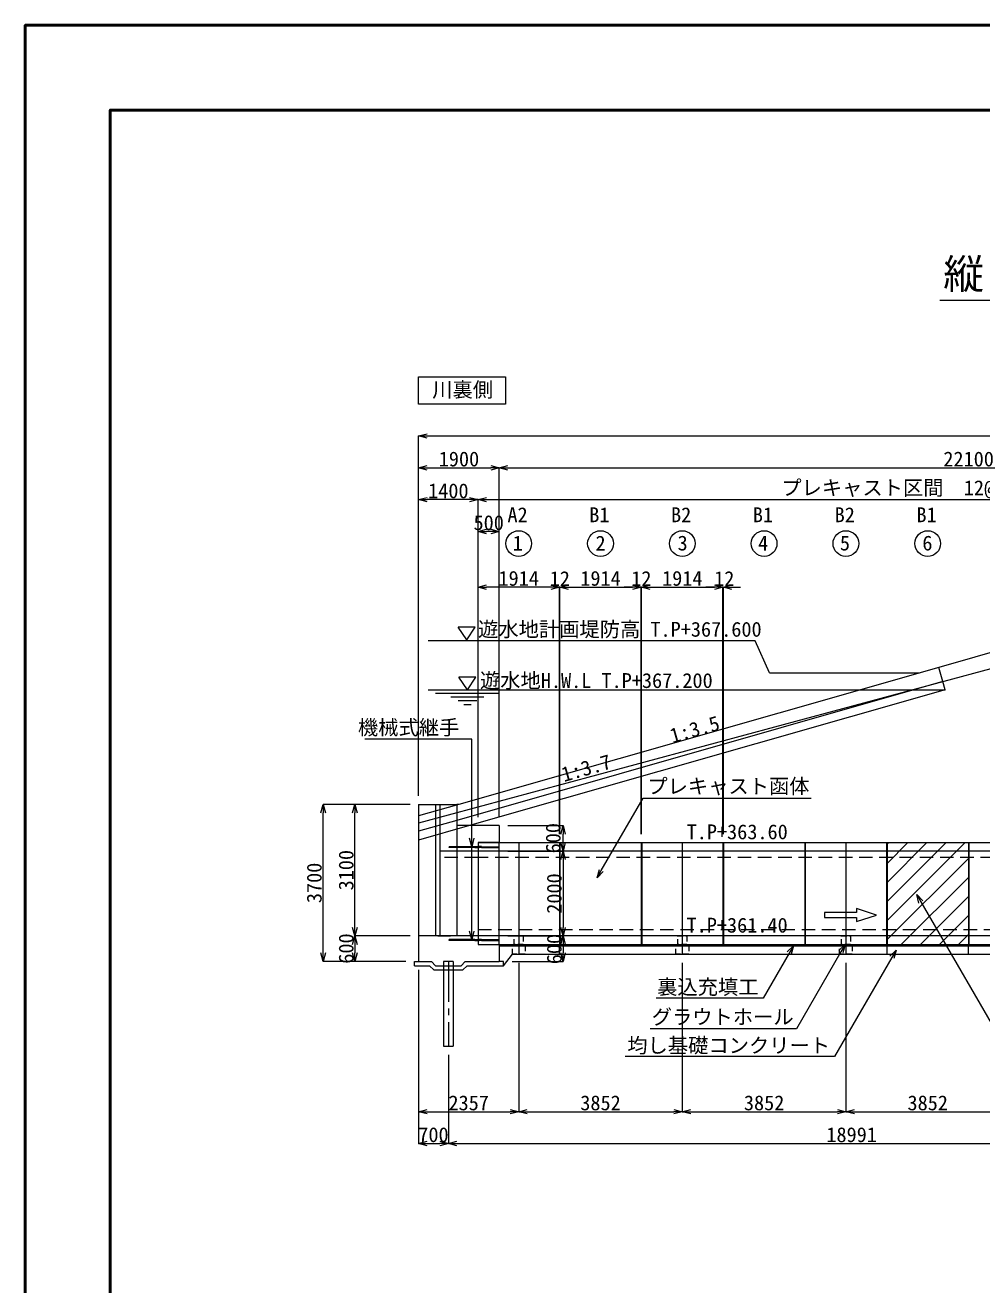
# Model space of a CAD drawing. Extents: x 0 to 319474, y 0 to 59400.
# Drawn here: x 0 to 22545, y 29700 to 59400 of the extents above; entities that cross this region are included whole.
import ezdxf
from ezdxf import colors
from ezdxf.entities.mleader import LeaderData, LeaderLine
from ezdxf.enums import TextEntityAlignment as Align
from ezdxf.math import Vec2, Vec3

# ---------------------------------------------------------------- set-up
doc = ezdxf.new("R2010")
doc.units = 0
doc.header["$LTSCALE"] = 100
doc.linetypes.add('CENTER2', pattern=[14.2875, 9.525, -1.5875, 1.5875, -1.5875])
doc.linetypes.add('HIDDEN2', pattern=[4.7625, 3.175, -1.5875])
for name, color, linetype, lineweight in [('0その他', 7, 'Continuous', 13), ('0中心線', 7, 'CENTER2', 5), ('0寸法', 7, 'Continuous', 5), ('0文字', 41, 'Continuous', 5), ('1Pca-BOX', 3, 'Continuous', 25), ('1Pca-BOX割付', 4, 'Continuous', 13), ('1グラウトホール', 1, 'HIDDEN2', 25), ('2地盤', 6, 'HIDDEN2', 9), ('2均し基礎コンクリート', 140, 'Continuous', 13), ('2現場打ち・増しコン', 1, 'HIDDEN2', 13), ('2遮水・可とう矢板', 43, 'Continuous', 13), ('3機械式継手', 220, 'Continuous', 13), ('D-TTL', 2, 'Continuous', 50)]:
    doc.layers.add(name, color=color, linetype=linetype, lineweight=lineweight)
doc.layers.add('0タイトル', color=7, linetype='Continuous')
doc.layers.add('D-WORK作業ﾚｲﾔ', color=9, linetype='Continuous', lineweight=5, plot=False)
doc.styles.add('寸法文字', font='MS Gothic.ttf')
doc.dimstyles.new('1／100', dxfattribs={"dimscale": 100, "dimtxt": 3.5, "dimasz": 2, "dimexe": 0, "dimexo": 2, "dimgap": 0.3, "dimtad": 1, "dimdec": 0, "dimzin": 1, "dimdsep": 46, "dimtxsty": '寸法文字', "dimblk": 'OPEN30', "dimcen": 2.5, "dimclrd": 256, "dimclre": 256, "dimclrt": 256, "dimadec": 0, "dimazin": 0, "dimtfac": 1, "dimtdec": 0, "dimtmove": 0, "dimatfit": 3, "dimldrblk": 'OPEN30', "dimfxl": 1, "dimlwd": -1, "dimlwe": -1, "dimarcsym": 0})

# ---------------------------------------------------------------- blocks, each defined once
blk = doc.blocks.new('_Open30')
at = {"color": 0, "linetype": 'ByBlock', "lineweight": -2}
for p, q in [((-1, 0.27), (0, 0)), ((0, 0), (-1, -0.27)), ((0, 0), (-1, 0))]:
    blk.add_line(p, q, dxfattribs=at)
blk = doc.blocks.new('*D15')
at = {"layer": '0寸法', "transparency": 16777216}
for p, q in [((10662, 40742), (10662, 48222)), ((10862, 48222), (33562, 48222)), ((33762, 40742), (33762, 48222))]:
    blk.add_line(p, q, dxfattribs=at)
at = {"layer": 'Defpoints', "color": 0, "transparency": 16777216}
for p in [(33762, 48222), (10662, 40542), (33762, 40542)]:
    blk.add_point(p, dxfattribs=at)
at = {"layer": '0寸法', "transparency": 16777216, "xscale": 200, "yscale": 200, "zscale": 200, "rotation": 180}
blk.add_blockref('_Open30', (10662, 48222), dxfattribs=at)
at = {"layer": '0寸法', "transparency": 16777216, "xscale": 200, "yscale": 200, "zscale": 200}
blk.add_blockref('_Open30', (33762, 48222), dxfattribs=at)
at = {"layer": '0寸法', "transparency": 16777216, "insert": (22212, 48464), "char_height": 350, "attachment_point": 5, "style": '寸法文字'}
blk.add_mtext('プレキャスト区間\u300012@1914+11@12=23100', dxfattribs=at)
blk = doc.blocks.new('*D16')
at = {"layer": '0寸法', "transparency": 16777216}
for p, q in [((9262, 41242), (9262, 49722)), ((9462, 49722), (39962, 49722)), ((40162, 40742), (40162, 49722))]:
    blk.add_line(p, q, dxfattribs=at)
at = {"layer": 'Defpoints', "color": 0, "transparency": 16777216}
for p in [(40162, 49722), (9262, 41042), (40162, 40542)]:
    blk.add_point(p, dxfattribs=at)
at = {"layer": '0寸法', "transparency": 16777216, "xscale": 200, "yscale": 200, "zscale": 200, "rotation": 180}
blk.add_blockref('_Open30', (9262, 49722), dxfattribs=at)
at = {"layer": '0寸法', "transparency": 16777216, "xscale": 200, "yscale": 200, "zscale": 200}
blk.add_blockref('_Open30', (40162, 49722), dxfattribs=at)
at = {"layer": '0寸法', "transparency": 16777216, "insert": (24712, 49927), "char_height": 350, "attachment_point": 5, "style": '寸法文字'}
blk.add_mtext('30900', dxfattribs=at)
blk = doc.blocks.new('*D17')
at = {"layer": '0寸法', "transparency": 16777216}
for p, q in [((9262, 41242), (9262, 48222)), ((10462, 48222), (9462, 48222)), ((10662, 40742), (10662, 48222))]:
    blk.add_line(p, q, dxfattribs=at)
at = {"layer": 'Defpoints', "color": 0, "linetype": 'ByBlock', "transparency": 16777216}
for p in [(9262, 48222), (9262, 41042), (10662, 40542)]:
    blk.add_point(p, dxfattribs=at)
at = {"layer": '0寸法', "linetype": 'ByBlock', "transparency": 16777216, "xscale": 200, "yscale": 200, "zscale": 200, "rotation": 180}
blk.add_blockref('_Open30', (9262, 48222), dxfattribs=at)
at = {"layer": '0寸法', "linetype": 'ByBlock', "transparency": 16777216, "xscale": 200, "yscale": 200, "zscale": 200}
blk.add_blockref('_Open30', (10662, 48222), dxfattribs=at)
at = {"layer": '0寸法', "linetype": 'ByBlock', "transparency": 16777216, "insert": (9962, 48427), "char_height": 350, "attachment_point": 5, "style": '寸法文字'}
blk.add_mtext('1400', dxfattribs=at)
blk = doc.blocks.new('*D18')
at = {"layer": '0寸法', "transparency": 16777216}
for p, q in [((9262, 41242), (9262, 48972)), ((9462, 48972), (10962, 48972)), ((11162, 40742), (11162, 48972))]:
    blk.add_line(p, q, dxfattribs=at)
at = {"layer": 'Defpoints', "color": 0, "transparency": 16777216}
for p in [(11162, 48972), (9262, 41042), (11162, 40542)]:
    blk.add_point(p, dxfattribs=at)
at = {"layer": '0寸法', "transparency": 16777216, "xscale": 200, "yscale": 200, "zscale": 200, "rotation": 180}
blk.add_blockref('_Open30', (9262, 48972), dxfattribs=at)
at = {"layer": '0寸法', "transparency": 16777216, "xscale": 200, "yscale": 200, "zscale": 200}
blk.add_blockref('_Open30', (11162, 48972), dxfattribs=at)
at = {"layer": '0寸法', "transparency": 16777216, "insert": (10212, 49177), "char_height": 350, "attachment_point": 5, "style": '寸法文字'}
blk.add_mtext('1900', dxfattribs=at)
blk = doc.blocks.new('*D19')
at = {"layer": '0寸法', "transparency": 16777216}
for p, q in [((11162, 40742), (11162, 48972)), ((11362, 48972), (33062, 48972)), ((33262, 40742), (33262, 48972))]:
    blk.add_line(p, q, dxfattribs=at)
at = {"layer": 'Defpoints', "color": 0, "transparency": 16777216}
for p in [(33262, 48972), (11162, 40542), (33262, 40542)]:
    blk.add_point(p, dxfattribs=at)
at = {"layer": '0寸法', "transparency": 16777216, "xscale": 200, "yscale": 200, "zscale": 200, "rotation": 180}
blk.add_blockref('_Open30', (11162, 48972), dxfattribs=at)
at = {"layer": '0寸法', "transparency": 16777216, "xscale": 200, "yscale": 200, "zscale": 200}
blk.add_blockref('_Open30', (33262, 48972), dxfattribs=at)
at = {"layer": '0寸法', "transparency": 16777216, "insert": (22212, 49177), "char_height": 350, "attachment_point": 5, "style": '寸法文字'}
blk.add_mtext('22100', dxfattribs=at)
blk = doc.blocks.new('*D20')
at = {"layer": '0寸法', "transparency": 16777216}
for p, q in [((10662, 40742), (10662, 47472)), ((10962, 47472), (10862, 47472)), ((11162, 40742), (11162, 47472))]:
    blk.add_line(p, q, dxfattribs=at)
at = {"layer": 'Defpoints', "color": 0, "transparency": 16777216}
for p in [(10662, 47472), (10662, 40542), (11162, 40542)]:
    blk.add_point(p, dxfattribs=at)
at = {"layer": '0寸法', "transparency": 16777216, "xscale": 200, "yscale": 200, "zscale": 200, "rotation": 180}
blk.add_blockref('_Open30', (10662, 47472), dxfattribs=at)
at = {"layer": '0寸法', "transparency": 16777216, "xscale": 200, "yscale": 200, "zscale": 200}
blk.add_blockref('_Open30', (11162, 47472), dxfattribs=at)
at = {"layer": '0寸法', "transparency": 16777216, "insert": (10912, 47677), "char_height": 350, "attachment_point": 5, "style": '寸法文字'}
blk.add_mtext('500', dxfattribs=at)
blk = doc.blocks.new('*U5')
at = {"layer": '0中心線', "ltscale": 0.1}
blk.add_line((682, 0), (-482, 0), dxfattribs=at)
at = {"layer": '3機械式継手'}
for p, q in [((-77, 8), (-482, 8)), ((-482, -8), (-482, 8)), ((-77, -13), (-77, 13)), ((-77, 13), (-22, 13)), ((-18, 13), (-22, 13)), ((-18, 13), (0, 13)), ((0, 13), (0, -13)), ((18, 13), (0, 13)), ((0, 13), (0, -13)), ((18, 13), (22, 13)), ((77, 13), (22, 13)), ((77, -13), (77, 13)), ((77, 8), (682, 8)), ((682, -8), (682, 8)), ((-77, -8), (-482, -8)), ((-77, -13), (-22, -13)), ((-18, -13), (-22, -13)), ((-18, -13), (0, -13)), ((18, -13), (0, -13)), ((18, -13), (22, -13)), ((77, -13), (22, -13)), ((77, -8), (682, -8))]:
    blk.add_line(p, q, dxfattribs=at)
at = {"layer": '3機械式継手', "linetype": 'HIDDEN2', "ltscale": 0.6}
for p, q in [((-77, 8), (0, 8)), ((-32, -8), (-32, 8)), ((-21, -8), (-21, 8)), ((77, 8), (0, 8)), ((21, -8), (21, 8)), ((32, -8), (32, 8)), ((-77, -8), (0, -8)), ((77, -8), (0, -8))]:
    blk.add_line(p, q, dxfattribs=at)
blk = doc.blocks.new('*D33')
at = {"layer": '0寸法', "transparency": 16777216}
for p, q in [((11362, 39942), (12662, 39942)), ((12662, 39742), (12662, 38142)), ((11362, 37942), (12662, 37942))]:
    blk.add_line(p, q, dxfattribs=at)
at = {"layer": 'Defpoints', "color": 0, "transparency": 16777216}
for p in [(11162, 39942), (11162, 37942), (12662, 37942)]:
    blk.add_point(p, dxfattribs=at)
at = {"layer": '0寸法', "transparency": 16777216, "xscale": 200, "yscale": 200, "zscale": 200}
for p, rotation in [((12662, 39942), 90), ((12662, 37942), 270)]:
    blk.add_blockref('_Open30', p, dxfattribs=dict(at, rotation=rotation))
at = {"layer": '0寸法', "transparency": 16777216, "insert": (12457, 38942), "char_height": 350, "attachment_point": 5, "rotation": 90, "style": '寸法文字'}
blk.add_mtext('2000', dxfattribs=at)
blk = doc.blocks.new('*D34')
at = {"layer": '0寸法', "transparency": 16777216}
for p, q in [((11362, 40542), (12662, 40542)), ((12662, 40142), (12662, 40342)), ((11362, 39942), (12662, 39942))]:
    blk.add_line(p, q, dxfattribs=at)
at = {"layer": 'Defpoints', "color": 0, "transparency": 16777216}
for p in [(11162, 40542), (12662, 40542), (11162, 39942)]:
    blk.add_point(p, dxfattribs=at)
at = {"layer": '0寸法', "transparency": 16777216, "xscale": 200, "yscale": 200, "zscale": 200}
for p, rotation in [((12662, 40542), 90), ((12662, 39942), 270)]:
    blk.add_blockref('_Open30', p, dxfattribs=dict(at, rotation=rotation))
at = {"layer": '0寸法', "transparency": 16777216, "insert": (12432, 40246), "char_height": 350, "attachment_point": 5, "rotation": 90, "style": '寸法文字'}
blk.add_mtext('600', dxfattribs=at)
blk = doc.blocks.new('*D35')
at = {"layer": '0寸法', "transparency": 16777216}
for p, q in [((11362, 37942), (12662, 37942)), ((12662, 37742), (12662, 37542)), ((11462, 37342), (12662, 37342))]:
    blk.add_line(p, q, dxfattribs=at)
at = {"layer": 'Defpoints', "color": 0, "transparency": 16777216}
for p in [(11162, 37942), (11262, 37342), (12662, 37342)]:
    blk.add_point(p, dxfattribs=at)
at = {"layer": '0寸法', "transparency": 16777216, "xscale": 200, "yscale": 200, "zscale": 200}
for p, rotation in [((12662, 37942), 90), ((12662, 37342), 270)]:
    blk.add_blockref('_Open30', p, dxfattribs=dict(at, rotation=rotation))
at = {"layer": '0寸法', "transparency": 16777216, "insert": (12457, 37634), "char_height": 350, "attachment_point": 5, "rotation": 90, "style": '寸法文字'}
blk.add_mtext('600', dxfattribs=at)
blk = doc.blocks.new('*D39')
at = {"layer": '0寸法', "transparency": 16777216}
for p, q in [((12376, 46160), (12176, 46160)), ((12576, 40342), (12576, 46160)), ((12576, 46160), (12588, 46160)), ((12588, 40342), (12588, 46160)), ((12788, 46160), (12988, 46160))]:
    blk.add_line(p, q, dxfattribs=at)
at = {"layer": 'Defpoints', "color": 0, "transparency": 16777216}
for p in [(12588, 46160), (12576, 40142), (12588, 40142)]:
    blk.add_point(p, dxfattribs=at)
at = {"layer": '0寸法', "transparency": 16777216, "xscale": 200, "yscale": 200, "zscale": 200}
blk.add_blockref('_Open30', (12576, 46160), dxfattribs=at)
at = {"layer": '0寸法', "transparency": 16777216, "xscale": 200, "yscale": 200, "zscale": 200, "rotation": 180}
blk.add_blockref('_Open30', (12588, 46160), dxfattribs=at)
at = {"layer": '0寸法', "transparency": 16777216, "insert": (12587, 46362), "char_height": 350, "attachment_point": 5, "style": '寸法文字'}
blk.add_mtext('12', dxfattribs=at)
blk = doc.blocks.new('*D40')
at = {"layer": '0寸法', "transparency": 16777216}
for p, q in [((12588, 40342), (12588, 46160)), ((12788, 46160), (14302, 46160)), ((14502, 40342), (14502, 46160))]:
    blk.add_line(p, q, dxfattribs=at)
at = {"layer": 'Defpoints', "color": 0, "transparency": 16777216}
for p in [(14502, 46160), (12588, 40142), (14502, 40142)]:
    blk.add_point(p, dxfattribs=at)
at = {"layer": '0寸法', "transparency": 16777216, "xscale": 200, "yscale": 200, "zscale": 200, "rotation": 180}
blk.add_blockref('_Open30', (12588, 46160), dxfattribs=at)
at = {"layer": '0寸法', "transparency": 16777216, "xscale": 200, "yscale": 200, "zscale": 200}
blk.add_blockref('_Open30', (14502, 46160), dxfattribs=at)
at = {"layer": '0寸法', "transparency": 16777216, "insert": (13545, 46365), "char_height": 350, "attachment_point": 5, "style": '寸法文字'}
blk.add_mtext('1914', dxfattribs=at)
blk = doc.blocks.new('*D41')
at = {"layer": '0寸法', "transparency": 16777216}
for p, q in [((14514, 40342), (14514, 46160)), ((14714, 46160), (16228, 46160)), ((16428, 40342), (16428, 46160))]:
    blk.add_line(p, q, dxfattribs=at)
at = {"layer": 'Defpoints', "color": 0, "transparency": 16777216}
for p in [(16428, 46160), (14514, 40142), (16428, 40142)]:
    blk.add_point(p, dxfattribs=at)
at = {"layer": '0寸法', "transparency": 16777216, "xscale": 200, "yscale": 200, "zscale": 200, "rotation": 180}
blk.add_blockref('_Open30', (14514, 46160), dxfattribs=at)
at = {"layer": '0寸法', "transparency": 16777216, "xscale": 200, "yscale": 200, "zscale": 200}
blk.add_blockref('_Open30', (16428, 46160), dxfattribs=at)
at = {"layer": '0寸法', "transparency": 16777216, "insert": (15471, 46365), "char_height": 350, "attachment_point": 5, "style": '寸法文字'}
blk.add_mtext('1914', dxfattribs=at)
blk = doc.blocks.new('*D42')
at = {"layer": '0寸法', "transparency": 16777216}
for p, q in [((14302, 46160), (14102, 46160)), ((14502, 40342), (14502, 46160)), ((14502, 46160), (14514, 46160)), ((14514, 40342), (14514, 46160)), ((14714, 46160), (14914, 46160))]:
    blk.add_line(p, q, dxfattribs=at)
at = {"layer": 'Defpoints', "color": 0, "transparency": 16777216}
for p in [(14514, 46160), (14502, 40142), (14514, 40142)]:
    blk.add_point(p, dxfattribs=at)
at = {"layer": '0寸法', "transparency": 16777216, "xscale": 200, "yscale": 200, "zscale": 200}
blk.add_blockref('_Open30', (14502, 46160), dxfattribs=at)
at = {"layer": '0寸法', "transparency": 16777216, "xscale": 200, "yscale": 200, "zscale": 200, "rotation": 180}
blk.add_blockref('_Open30', (14514, 46160), dxfattribs=at)
at = {"layer": '0寸法', "transparency": 16777216, "insert": (14506, 46363), "char_height": 350, "attachment_point": 5, "style": '寸法文字'}
blk.add_mtext('12', dxfattribs=at)
blk = doc.blocks.new('*D43')
at = {"layer": '0寸法', "transparency": 16777216}
for p, q in [((16228, 46160), (16028, 46160)), ((16428, 40342), (16428, 46160)), ((16428, 46160), (16440, 46160)), ((16440, 40342), (16440, 46160)), ((16640, 46160), (16840, 46160))]:
    blk.add_line(p, q, dxfattribs=at)
at = {"layer": 'Defpoints', "color": 0, "transparency": 16777216}
for p in [(16440, 46160), (16428, 40142), (16440, 40142)]:
    blk.add_point(p, dxfattribs=at)
at = {"layer": '0寸法', "transparency": 16777216, "xscale": 200, "yscale": 200, "zscale": 200}
blk.add_blockref('_Open30', (16428, 46160), dxfattribs=at)
at = {"layer": '0寸法', "transparency": 16777216, "xscale": 200, "yscale": 200, "zscale": 200, "rotation": 180}
blk.add_blockref('_Open30', (16440, 46160), dxfattribs=at)
at = {"layer": '0寸法', "transparency": 16777216, "insert": (16458, 46362), "char_height": 350, "attachment_point": 5, "style": '寸法文字'}
blk.add_mtext('12', dxfattribs=at)
blk = doc.blocks.new('*D44')
at = {"layer": '0寸法', "transparency": 16777216}
for p, q in [((10662, 40742), (10662, 46160)), ((12376, 46160), (10862, 46160)), ((12576, 40342), (12576, 46160))]:
    blk.add_line(p, q, dxfattribs=at)
at = {"layer": 'Defpoints', "color": 0, "transparency": 16777216}
for p in [(10662, 46160), (10662, 40542), (12576, 40142)]:
    blk.add_point(p, dxfattribs=at)
at = {"layer": '0寸法', "transparency": 16777216, "xscale": 200, "yscale": 200, "zscale": 200, "rotation": 180}
blk.add_blockref('_Open30', (10662, 46160), dxfattribs=at)
at = {"layer": '0寸法', "transparency": 16777216, "xscale": 200, "yscale": 200, "zscale": 200}
blk.add_blockref('_Open30', (12576, 46160), dxfattribs=at)
at = {"layer": '0寸法', "transparency": 16777216, "insert": (11619, 46365), "char_height": 350, "attachment_point": 5, "style": '寸法文字'}
blk.add_mtext('1914', dxfattribs=at)
blk = doc.blocks.new('*D48')
at = {"layer": '0寸法', "transparency": 16777216}
for p, q in [((9262, 37142), (9262, 33802)), ((11619, 37312), (11619, 33802)), ((9462, 33802), (11419, 33802))]:
    blk.add_line(p, q, dxfattribs=at)
at = {"layer": 'Defpoints', "color": 0, "transparency": 16777216}
for p in [(11619, 37512), (9262, 37342), (11619, 33802)]:
    blk.add_point(p, dxfattribs=at)
at = {"layer": '0寸法', "transparency": 16777216, "xscale": 200, "yscale": 200, "zscale": 200, "rotation": 180}
blk.add_blockref('_Open30', (9262, 33802), dxfattribs=at)
at = {"layer": '0寸法', "transparency": 16777216, "xscale": 200, "yscale": 200, "zscale": 200}
blk.add_blockref('_Open30', (11619, 33802), dxfattribs=at)
at = {"layer": '0寸法', "transparency": 16777216, "insert": (10441, 34007), "char_height": 350, "attachment_point": 5, "style": '寸法文字'}
blk.add_mtext('2357', dxfattribs=at)
blk = doc.blocks.new('*D49')
at = {"layer": '0寸法', "transparency": 16777216}
for p, q in [((15471, 37312), (15471, 33802)), ((19323, 37312), (19323, 33802)), ((15671, 33802), (19123, 33802))]:
    blk.add_line(p, q, dxfattribs=at)
at = {"layer": 'Defpoints', "color": 0, "transparency": 16777216}
for p in [(15471, 37512), (19323, 37512), (19323, 33802)]:
    blk.add_point(p, dxfattribs=at)
at = {"layer": '0寸法', "transparency": 16777216, "xscale": 200, "yscale": 200, "zscale": 200, "rotation": 180}
blk.add_blockref('_Open30', (15471, 33802), dxfattribs=at)
at = {"layer": '0寸法', "transparency": 16777216, "xscale": 200, "yscale": 200, "zscale": 200}
blk.add_blockref('_Open30', (19323, 33802), dxfattribs=at)
at = {"layer": '0寸法', "transparency": 16777216, "insert": (17397, 34007), "char_height": 350, "attachment_point": 5, "style": '寸法文字'}
blk.add_mtext('3852', dxfattribs=at)
blk = doc.blocks.new('*D50')
at = {"layer": '0寸法', "transparency": 16777216}
for p, q in [((19323, 37312), (19323, 33802)), ((23175, 37312), (23175, 33802)), ((19523, 33802), (22975, 33802))]:
    blk.add_line(p, q, dxfattribs=at)
at = {"layer": 'Defpoints', "color": 0, "transparency": 16777216}
for p in [(19323, 37512), (23175, 37512), (23175, 33802)]:
    blk.add_point(p, dxfattribs=at)
at = {"layer": '0寸法', "transparency": 16777216, "xscale": 200, "yscale": 200, "zscale": 200, "rotation": 180}
blk.add_blockref('_Open30', (19323, 33802), dxfattribs=at)
at = {"layer": '0寸法', "transparency": 16777216, "xscale": 200, "yscale": 200, "zscale": 200}
blk.add_blockref('_Open30', (23175, 33802), dxfattribs=at)
at = {"layer": '0寸法', "transparency": 16777216, "insert": (21249, 34007), "char_height": 350, "attachment_point": 5, "style": '寸法文字'}
blk.add_mtext('3852', dxfattribs=at)
blk = doc.blocks.new('*D51')
at = {"layer": '0寸法', "transparency": 16777216}
for p, q in [((9962, 35142), (9962, 33052)), ((28953, 35112), (28953, 33052)), ((10162, 33052), (28753, 33052))]:
    blk.add_line(p, q, dxfattribs=at)
at = {"layer": 'Defpoints', "color": 0, "transparency": 16777216}
for p in [(9962, 35342), (28953, 35312), (28953, 33052)]:
    blk.add_point(p, dxfattribs=at)
at = {"layer": '0寸法', "transparency": 16777216, "xscale": 200, "yscale": 200, "zscale": 200, "rotation": 180}
blk.add_blockref('_Open30', (9962, 33052), dxfattribs=at)
at = {"layer": '0寸法', "transparency": 16777216, "xscale": 200, "yscale": 200, "zscale": 200}
blk.add_blockref('_Open30', (28953, 33052), dxfattribs=at)
at = {"layer": '0寸法', "transparency": 16777216, "insert": (19458, 33257), "char_height": 350, "attachment_point": 5, "style": '寸法文字'}
blk.add_mtext('18991', dxfattribs=at)
blk = doc.blocks.new('*D52')
at = {"layer": '0寸法', "transparency": 16777216}
for p, q in [((9262, 37142), (9262, 33052)), ((9962, 35142), (9962, 33052)), ((9462, 33052), (9762, 33052))]:
    blk.add_line(p, q, dxfattribs=at)
at = {"layer": 'Defpoints', "color": 0, "transparency": 16777216}
for p in [(9262, 37342), (9962, 35342), (9962, 33052)]:
    blk.add_point(p, dxfattribs=at)
at = {"layer": '0寸法', "transparency": 16777216, "xscale": 200, "yscale": 200, "zscale": 200, "rotation": 180}
blk.add_blockref('_Open30', (9262, 33052), dxfattribs=at)
at = {"layer": '0寸法', "transparency": 16777216, "xscale": 200, "yscale": 200, "zscale": 200}
blk.add_blockref('_Open30', (9962, 33052), dxfattribs=at)
at = {"layer": '0寸法', "transparency": 16777216, "insert": (9612, 33257), "char_height": 350, "attachment_point": 5, "style": '寸法文字'}
blk.add_mtext('700', dxfattribs=at)
blk = doc.blocks.new('*D53')
at = {"layer": '0寸法', "transparency": 16777216}
for p, q in [((11619, 37312), (11619, 33802)), ((15471, 37312), (15471, 33802)), ((11819, 33802), (15271, 33802))]:
    blk.add_line(p, q, dxfattribs=at)
at = {"layer": 'Defpoints', "color": 0, "transparency": 16777216}
for p in [(11619, 37512), (15471, 37512), (15471, 33802)]:
    blk.add_point(p, dxfattribs=at)
at = {"layer": '0寸法', "transparency": 16777216, "xscale": 200, "yscale": 200, "zscale": 200, "rotation": 180}
blk.add_blockref('_Open30', (11619, 33802), dxfattribs=at)
at = {"layer": '0寸法', "transparency": 16777216, "xscale": 200, "yscale": 200, "zscale": 200}
blk.add_blockref('_Open30', (15471, 33802), dxfattribs=at)
at = {"layer": '0寸法', "transparency": 16777216, "insert": (13545, 34007), "char_height": 350, "attachment_point": 5, "style": '寸法文字'}
blk.add_mtext('3852', dxfattribs=at)
blk = doc.blocks.new('*D59')
at = {"layer": '0寸法', "transparency": 16777216}
for p, q in [((9062, 41042), (7012, 41042)), ((7012, 37542), (7012, 40842)), ((8962, 37342), (7012, 37342))]:
    blk.add_line(p, q, dxfattribs=at)
at = {"layer": 'Defpoints', "color": 0, "transparency": 16777216}
for p in [(7012, 41042), (9262, 41042), (9162, 37342)]:
    blk.add_point(p, dxfattribs=at)
at = {"layer": '0寸法', "transparency": 16777216, "xscale": 200, "yscale": 200, "zscale": 200}
for p, rotation in [((7012, 41042), 90), ((7012, 37342), 270)]:
    blk.add_blockref('_Open30', p, dxfattribs=dict(at, rotation=rotation))
at = {"layer": '0寸法', "transparency": 16777216, "insert": (6807, 39192), "char_height": 350, "attachment_point": 5, "rotation": 90, "style": '寸法文字'}
blk.add_mtext('3700', dxfattribs=at)
blk = doc.blocks.new('*D60')
at = {"layer": '0寸法', "transparency": 16777216}
for p, q in [((9062, 37942), (7762, 37942)), ((7762, 37742), (7762, 37542)), ((8962, 37342), (7762, 37342))]:
    blk.add_line(p, q, dxfattribs=at)
at = {"layer": 'Defpoints', "color": 0, "transparency": 16777216}
for p in [(9262, 37942), (7762, 37342), (9162, 37342)]:
    blk.add_point(p, dxfattribs=at)
at = {"layer": '0寸法', "transparency": 16777216, "xscale": 200, "yscale": 200, "zscale": 200}
for p, rotation in [((7762, 37942), 90), ((7762, 37342), 270)]:
    blk.add_blockref('_Open30', p, dxfattribs=dict(at, rotation=rotation))
at = {"layer": '0寸法', "transparency": 16777216, "insert": (7557, 37646), "char_height": 350, "attachment_point": 5, "rotation": 90, "style": '寸法文字'}
blk.add_mtext('600', dxfattribs=at)
blk = doc.blocks.new('*D61')
at = {"layer": '0寸法', "transparency": 16777216}
for p, q in [((9062, 41042), (7762, 41042)), ((7762, 38142), (7762, 40842)), ((9062, 37942), (7762, 37942))]:
    blk.add_line(p, q, dxfattribs=at)
at = {"layer": 'Defpoints', "color": 0, "transparency": 16777216}
for p in [(7762, 41042), (9262, 41042), (9262, 37942)]:
    blk.add_point(p, dxfattribs=at)
at = {"layer": '0寸法', "transparency": 16777216, "xscale": 200, "yscale": 200, "zscale": 200}
for p, rotation in [((7762, 41042), 90), ((7762, 37942), 270)]:
    blk.add_blockref('_Open30', p, dxfattribs=dict(at, rotation=rotation))
at = {"layer": '0寸法', "transparency": 16777216, "insert": (7557, 39492), "char_height": 350, "attachment_point": 5, "rotation": 90, "style": '寸法文字'}
blk.add_mtext('3100', dxfattribs=at)

msp = doc.modelspace()

# ---------------------------------------------------------------- hatches: boundary and pattern name
at = {"layer": '0その他'}
h = msp.add_hatch(dxfattribs=at)
h.set_pattern_fill('ANSI31', color=256, scale=100)
h.set_pattern_definition([(45, (-4316.7, -125946.66), (-224.5064, 224.5064), [])])
h.paths.add_polyline_path([(22206.2, 40142.1), (20292.2, 40142.1), (20292.2, 39942.1), (22206.2, 39942.1)])
h.paths.add_polyline_path([(22206.2, 39942.1), (20292.2, 39942.1), (20292.2, 37942.1), (22206.2, 37942.1)])
h.paths.add_polyline_path([(22206.2, 37942.1), (20292.2, 37942.1), (20292.2, 37742.1), (22206.2, 37742.1)])

# ---------------------------------------------------------------- linework, layer by layer
at = {"layer": '0タイトル'}
msp.add_line((21532.7, 52918.8), (28162, 52918.8), dxfattribs=at)
at = {"layer": '0中心線'}
msp.add_line((9962.2, 37342.1), (9962.2, 35342.1), dxfattribs=at)
at = {"layer": '0寸法', "linetype": 'Continuous'}
for p, q in [((10593.7, 45217.8), (10193.7, 45217.8)), ((10393.7, 44917.8), (10193.7, 45217.8)), ((10393.7, 44917.8), (10593.7, 45217.8)), ((17182.6, 44896), (9490.8, 44896)), ((17522.2, 44142.1), (17182.6, 44896)), ((17522.2, 44142.1), (21057.9, 44142.1))]:
    msp.add_line(p, q, dxfattribs=at)
at = {"layer": '0寸法'}
for p, q in [((10611.5, 44042.1), (10211.5, 44042.1)), ((10411.5, 43742.1), (10211.5, 44042.1)), ((10411.5, 43742.1), (10611.5, 44042.1)), ((9490.8, 43742.1), (21660, 43742.1)), ((11161.5, 43654.1), (9661.5, 43654.1)), ((10801.5, 43566.1), (10021.5, 43566.1)), ((10631.5, 43478.1), (10191.5, 43478.1)), ((10499.5, 43390.1), (10323.5, 43390.1)), ((19573.3, 38491.9), (18817, 38491.9)), ((18817, 38491.9), (18817, 38375.2)), ((18817, 38375.2), (19573.3, 38375.2)), ((20040, 38433.6), (19573.3, 38587.1)), ((19573.3, 38587.1), (19573.3, 38491.9)), ((19573.3, 38280), (20040, 38433.6)), ((19573.3, 38375.2), (19573.3, 38280))]:
    msp.add_line(p, q, dxfattribs=at)
at = {"layer": '0文字', "lineweight": 20}
msp.add_lwpolyline([(9262.2, 51118.6), (11311.3, 51118.6), (11311.3, 50472.1), (9262.2, 50472.1)], close=True, dxfattribs=at)
at = {"layer": '0文字'}
msp.add_lwpolyline([(10511.9, 42576), (7992.2, 42576)], dxfattribs=at)
for centre in [(11619.5, 47188.1), (13545.2, 47187.6), (15471.2, 47187.6), (17397.2, 47187.6), (19323.2, 47187.6), (21249.2, 47187.6)]:
    msp.add_circle(centre, 302.7, dxfattribs=at)
at = {"layer": '1Pca-BOX'}
for p, q in [((10662.2, 40142.1), (33762.2, 40142.1)), ((10662.2, 40142.1), (10662.2, 37742.1)), ((33762.2, 39942.1), (10662.2, 39942.1)), ((33762.2, 37942.1), (10662.2, 37942.1)), ((10662.2, 37742.1), (33762.2, 37742.1))]:
    msp.add_line(p, q, dxfattribs=at)
at = {"layer": '1Pca-BOX', "linetype": 'HIDDEN2', "lineweight": 9}
for p, q in [((33762.2, 39792.1), (10662.2, 39792.1)), ((10662.2, 38092.1), (33762.2, 38092.1))]:
    msp.add_line(p, q, dxfattribs=at)
at = {"layer": '1Pca-BOX割付'}
for p, q in [((12576.2, 40142.1), (12576.2, 37742.1)), ((12588.2, 40142.1), (12588.2, 37742.1)), ((14502.2, 40142.1), (14502.2, 37742.1)), ((14514.2, 40142.1), (14514.2, 37742.1)), ((16428.2, 40142.1), (16428.2, 37742.1)), ((16440.2, 40142.1), (16440.2, 37742.1)), ((18354.2, 40142.1), (18354.2, 37742.1)), ((18366.2, 40142.1), (18366.2, 37742.1)), ((20280.2, 40142.1), (20280.2, 37742.1)), ((20292.2, 40142.1), (20292.2, 37742.1)), ((22206.2, 40142.1), (22206.2, 37742.1)), ((22218.2, 40142.1), (22218.2, 37742.1))]:
    msp.add_line(p, q, dxfattribs=at)
at = {"layer": '1グラウトホール', "ltscale": 0.4}
for points in [[(11514.2, 37942.1), (11724.2, 37942.1), (11724.2, 37742.1), (11514.2, 37742.1)], [(15366.2, 37942.1), (15576.2, 37942.1), (15576.2, 37742.1), (15366.2, 37742.1)], [(19218.2, 37942.1), (19428.2, 37942.1), (19428.2, 37742.1), (19218.2, 37742.1)], [(11469.2, 37712.1), (11769.2, 37712.1), (11769.2, 37512.1), (11469.2, 37512.1)], [(15321.2, 37712.1), (15621.2, 37712.1), (15621.2, 37512.1), (15321.2, 37512.1)], [(19173.2, 37712.1), (19473.2, 37712.1), (19473.2, 37512.1), (19173.2, 37512.1)]]:
    msp.add_lwpolyline(points, close=True, dxfattribs=at)
at = {"layer": '2地盤', "linetype": 'Continuous', "ltscale": 0.2}
for p, q in [((23924.4, 44961.1), (21508.9, 44270.9)), ((21508.9, 44270.9), (10207.9, 41042.1)), ((21605, 43934.4), (21508.9, 44270.9)), ((21605, 43934.4), (10162.5, 40665.1)), ((10207.6, 41042.1), (9262.2, 40772)), ((10162.2, 40665.1), (9262.2, 40407.9)), ((10459.7, 40542.1), (9262.2, 40199.9))]:
    msp.add_line(p, q, dxfattribs=at)
at = {"layer": '2地盤', "linetype": 'Continuous'}
for q in [(10460, 40542.1), (21605, 43934.4)]:
    msp.add_line((21660, 43742.1), q, dxfattribs=at)
msp.add_lwpolyline([(41362.5, 39342.1), (38164.5, 40941.1), (30924.4, 44561.1), (23924.5, 44561.1), (9262.5, 40598.4)], dxfattribs=at)
at = {"layer": '2均し基礎コンクリート'}
for p, q in [((11162.5, 37712.1), (33262.2, 37712.1)), ((11262.2, 37242.1), (11469.2, 37512.1)), ((11469.2, 37512.1), (28453.2, 37512.1)), ((12576.2, 37512.1), (12576.2, 37712.1)), ((20292.2, 37512.1), (20292.2, 37712.1)), ((22206.2, 37512.1), (22206.2, 37712.1))]:
    msp.add_line(p, q, dxfattribs=at)
for points in [[(9162.2, 37242.1), (9162.2, 37342.1), (9262.2, 37342.1)], [(9162.2, 37242.1), (9520.7, 37242.1), (9620.7, 37142.1), (10303.6, 37142.1), (10403.6, 37242.1), (11262.2, 37242.1)], [(11262.2, 37242.1), (11262.2, 37342.1), (11162.2, 37342.1)]]:
    msp.add_lwpolyline(points, dxfattribs=at)
at = {"layer": '2現場打ち・増しコン', "linetype": 'Continuous'}
for p, q in [((9262.2, 41042.1), (10162.2, 41042.1)), ((9262.2, 41042.1), (9262.2, 37342.1)), ((9662.2, 41042.1), (9662.2, 37942.1)), ((9762.2, 41042.1), (9762.2, 37942.1)), ((10162.2, 41042.1), (10162.2, 40542.1)), ((10207.6, 41042.1), (10162.2, 41042.1)), ((11162.2, 40542.1), (10162.2, 40542.1)), ((11162.2, 40542.1), (11162.2, 40142.1)), ((10662.2, 39942.1), (9762.2, 39942.1)), ((10662.2, 37942.1), (9262.2, 37942.1)), ((9712.2, 37942.1), (10012.2, 37942.1)), ((11162.2, 37742.1), (11162.2, 37342.1))]:
    msp.add_line(p, q, dxfattribs=at)
at = {"layer": '2現場打ち・増しコン', "linetype": 'Continuous', "ltscale": 0.2}
for p, q in [((10162.2, 40542.1), (10162.2, 37942.1)), ((11162.2, 37742.1), (11162.2, 40142.1))]:
    msp.add_line(p, q, dxfattribs=at)
at = {"layer": '2現場打ち・増しコン', "linetype": 'HIDDEN2', "lineweight": 9}
msp.add_line((10662.2, 39792.1), (9762.2, 39792.1), dxfattribs=at)
at = {"layer": '2現場打ち・増しコン', "linetype": 'Continuous'}
for points in [[(11162.2, 40142.1), (10662.2, 40142.1), (10662.2, 37742.1), (11162.2, 37742.1)], [(9262.2, 37342.1), (9562.2, 37342.1), (9662.2, 37242.1), (10262.2, 37242.1), (10362.2, 37342.1), (11162.2, 37342.1)]]:
    msp.add_lwpolyline(points, dxfattribs=at)
at = {"layer": '2遮水・可とう矢板'}
for p, q in [((10077.2, 37342.1), (9847.2, 37342.1)), ((9847.2, 37342.1), (9847.2, 35342.1)), ((10077.2, 37342.1), (10077.2, 35342.1)), ((9847.2, 35342.1), (10077.2, 35342.1))]:
    msp.add_line(p, q, dxfattribs=at)
at = {"layer": 'D-TTL'}
for points in [[(0, 0), (84100, 0), (84100, 59400), (0, 59400)], [(2000, 2000), (82100, 2000), (82100, 57400), (2000, 57400)]]:
    msp.add_lwpolyline(points, close=True, dxfattribs=at)
at = {"layer": 'D-WORK作業ﾚｲﾔ'}
for p, q in [((11619.5, 40142.1), (11619.5, 37512.1)), ((15471.2, 40142.1), (15471.2, 37512.1)), ((19323.2, 40142.1), (19323.2, 37512.1))]:
    msp.add_line(p, q, dxfattribs=at)

# ---------------------------------------------------------------- block references
at = {"layer": '3機械式継手', "ltscale": 0.8, "xscale": -1}
for p in [(10662.2, 40037.1), (10662.2, 37847.1)]:
    msp.add_blockref('*U5', p, dxfattribs=at)

# ---------------------------------------------------------------- texts
at = {"layer": '0タイトル', "style": '寸法文字'}
msp.add_text('縦 断 図', height=700, dxfattribs=at).set_placement((23525, 52977.1), align=Align.BOTTOM_CENTER)
at = {"layer": '0文字', "style": '寸法文字'}
msp.add_text('川裏側', height=350, dxfattribs=at).set_placement((9583.5, 50637.6))
at = {"layer": '0文字', "ltscale": 0.01, "style": '寸法文字'}
for s, p in [('遊水地計画堤防高 T.P+367.600', (10662.3, 44992.9)), ('遊水地H.W.L T.P+367.200', (10706.8, 43785.2)), ('T.P+363.60', (15572.5, 40221.1)), ('T.P+361.40', (15571.1, 38021.1))]:
    msp.add_text(s, height=350, dxfattribs=at).set_placement(p)
at = {"layer": '0文字', "style": '寸法文字'}
for s, rotation, p in [('1:3.5', 15.9454, (15237.6, 42479.1)), ('1:3.7', 16, (12683.6, 41568))]:
    msp.add_text(s, height=350, rotation=rotation, dxfattribs=at).set_placement(p)
at = {"layer": '0文字', "char_height": 350, "style": '寸法文字'}
for s, insert, attachment_point in [('A2', (11592.3, 47866.4), 5), ('B1', (13518, 47865.8), 5), ('B2', (15444, 47865.8), 5), ('B1', (17370, 47865.8), 5), ('B2', (19296, 47865.8), 5), ('B1', (21222, 47865.8), 5), ('1', (11596.7, 47197.5), 5), ('2', (13546.2, 47197), 5), ('3', (15478.2, 47197), 5), ('4', (17374.4, 47197), 5), ('5', (19300.4, 47197), 5), ('6', (21242, 47197), 5), ('機械式継手', (10220.1, 42640.7), 9)]:
    msp.add_mtext(s, dxfattribs=dict(at, insert=insert, attachment_point=attachment_point))

# ---------------------------------------------------------------- dimensions: what is measured, and where the dimension line sits
at = {"layer": '0寸法'}
for base, p1, p2, picture, middle in [((40162.5, 49722.1), (9262.2, 41042.1), (40162.5, 40542.1), '*D16', (24712.3, 49927.1)), ((11162.2, 48972.1), (9262.2, 41042.1), (11162.2, 40542.1), '*D18', (10212.2, 49177.1)), ((33262.2, 48972.1), (11162.2, 40542.1), (33262.2, 40542.1), '*D19', (22212.2, 49177.1)), ((10662.2, 46160.1), (12576.2, 40142.1), (10662.2, 40542.1), '*D44', (11619.2, 46365.1)), ((14502.2, 46160.1), (12588.2, 40142.1), (14502.2, 40142.1), '*D40', (13545.2, 46365.1)), ((16428.2, 46160.1), (14514.2, 40142.1), (16428.2, 40142.1), '*D41', (15471.2, 46365.1)), ((11619.2, 33802.1), (9262.2, 37342.1), (11619.2, 37512.1), '*D48', (10440.7, 34007.1)), ((15471.2, 33802.1), (11619.2, 37512.1), (15471.2, 37512.1), '*D53', (13545.2, 34007.1)), ((19323.2, 33802.1), (15471.2, 37512.1), (19323.2, 37512.1), '*D49', (17397.2, 34007.1)), ((23175.2, 33802.1), (19323.2, 37512.1), (23175.2, 37512.1), '*D50', (21249.2, 34007.1)), ((9962.2, 33052.1), (9262.2, 37342.1), (9962.2, 35342.1), '*D52', (9612.2, 33257.1)), ((28953.2, 33052.1), (9962.2, 35342.1), (28953.2, 35312.1), '*D51', (19457.7, 33257.1))]:
    dim = msp.add_linear_dim(base=base, p1=p1, p2=p2, dimstyle='1／100', override={"dimtxsty": '寸法文字'}, dxfattribs=at)
    dim.commit()
    dim.dimension.update_dxf_attribs({"geometry": picture, "text_midpoint": middle})
dim = msp.add_linear_dim(base=(33762.2, 48222.1), p1=(10662.2, 40542.1), p2=(33762.2, 40542.1), text='プレキャスト区間\u300012@1914+11@12=<>', dimstyle='1／100', override={"dimtxsty": '寸法文字'}, dxfattribs=at)
dim.commit()
dim.dimension.update_dxf_attribs({"geometry": '*D15', "text_midpoint": (22212.2, 48464.4)})
at = {"layer": '0寸法', "linetype": 'ByBlock'}
dim = msp.add_linear_dim(base=(9262.2, 48222.1), p1=(10662.2, 40542.1), p2=(9262.2, 41042.1), dimstyle='1／100', override={"dimtxsty": '寸法文字'}, dxfattribs=at)
dim.commit()
dim.dimension.update_dxf_attribs({"geometry": '*D17', "text_midpoint": (9962.2, 48427.1)})
at = {"layer": '0寸法'}
for base, p1, p2, override, picture, middle in [((10662.2, 47472.1), (11162.2, 40542.1), (10662.2, 40542.1), {"dimtxsty": '寸法文字'}, '*D20', (10912.2, 47472.1)), ((12588.2, 46160.1), (12576.2, 40142.1), (12588.2, 40142.1), {"dimtmove": 2}, '*D39', (12587.4, 46361.9)), ((14514.2, 46160.1), (14502.2, 40142.1), (14514.2, 40142.1), {"dimtmove": 2}, '*D42', (14505.7, 46363.2)), ((16440.2, 46160.1), (16428.2, 40142.1), (16440.2, 40142.1), {"dimtmove": 2}, '*D43', (16458.2, 46361.9))]:
    dim = msp.add_linear_dim(base=base, p1=p1, p2=p2, dimstyle='1／100', override=override, dxfattribs=at)
    dim.commit()
    dim.dimension.update_dxf_attribs({"geometry": picture, "text_midpoint": middle, "dimtype": 160})
for base, p1, p2, picture, middle in [((7012.2, 41042.1), (9162.2, 37342.1), (9262.2, 41042.1), '*D59', (6807.2, 39192.1)), ((7762.2, 41042.1), (9262.2, 37942.1), (9262.2, 41042.1), '*D61', (7557.2, 39492.1)), ((12662.2, 37942.1), (11162.2, 39942.1), (11162.2, 37942.1), '*D33', (12457.2, 38942.1))]:
    dim = msp.add_linear_dim(base=base, p1=p1, p2=p2, angle=90, dimstyle='1／100', override={"dimtxsty": '寸法文字'}, dxfattribs=at)
    dim.commit()
    dim.dimension.update_dxf_attribs({"geometry": picture, "text_midpoint": middle})
for base, p1, p2, picture, middle in [((12662.2, 40542.1), (11162.2, 39942.1), (11162.2, 40542.1), '*D34', (12431.9, 40246.1)), ((7762.2, 37342.1), (9262.2, 37942.1), (9162.2, 37342.1), '*D60', (7557.2, 37646.4)), ((12662.2, 37342.1), (11162.2, 37942.1), (11262.2, 37342.1), '*D35', (12457.2, 37634.2))]:
    dim = msp.add_linear_dim(base=base, p1=p1, p2=p2, angle=90, dimstyle='1／100', override={"dimtmove": 2}, dxfattribs=at)
    dim.commit()
    dim.dimension.update_dxf_attribs({"geometry": picture, "text_midpoint": middle, "dimtype": 160})

# ---------------------------------------------------------------- leaders
at = {"layer": '0文字', "linetype": 'ByBlock'}
for points in [[(10511.9, 37855.1), (10511.9, 42576)], [(10511.9, 40045.1), (10511.9, 42576)]]:
    msp.add_leader(points, dimstyle='1／100', override={"dimtxsty": '寸法文字'}, dxfattribs=at)
at = {"layer": '0文字'}
ml = msp.add_multileader_mtext('Standard', dxfattribs=at)
ml.set_content('プレキャスト函体', color=256, style='寸法文字')
ml.set_leader_properties(color=256, linetype='ByLayer', lineweight=-1)
ml.set_arrow_properties(name='OPEN30')
ml.build(insert=Vec2(0, 0))
ml.multileader.update_dxf_attribs({"text_left_attachment_type": 5, "text_right_attachment_type": 5, "dogleg_length": 5.22, "arrow_head_size": 200, "scale": 100})
ctx = ml.context
ctx.base_point, ctx.scale, ctx.char_height, ctx.arrow_head_size, ctx.landing_gap_size, ctx.plane_origin = Vec3(14627.3, 41189.2), 100, 350, 200, 20, Vec3(12310.3, 37312.7)
ctx.left_attachment, ctx.right_attachment = 5, 5
notes = []
notes.append((ctx, [(0, (1, 1, 0), (14548.4, 41189.2), (1, 0), 78.9, [(0, [(13464.3, 39311.4)], 0, [])])]))
ctx.mtext.insert, ctx.mtext.flow_direction = Vec3(14647.3, 41646.6), 5
ml = msp.add_multileader_mtext('Standard', dxfattribs=at)
ml.set_content('不動函体', color=256, style='寸法文字')
ml.set_leader_properties(color=256, linetype='ByLayer', lineweight=-1)
ml.set_arrow_properties(name='OPEN30')
ml.build(insert=Vec2(0, 0))
ml.multileader.update_dxf_attribs({"text_left_attachment_type": 5, "text_right_attachment_type": 5, "dogleg_length": 22.9, "arrow_head_size": 200, "scale": 100})
ctx = ml.context
ctx.base_point, ctx.scale, ctx.char_height, ctx.arrow_head_size, ctx.landing_gap_size, ctx.plane_origin = Vec3(23343.1, 35098.5), 100, 350, 200, 20, Vec3(21461, 38101.5)
ctx.left_attachment, ctx.right_attachment = 5, 5
notes.append((ctx, [(0, (1, 1, 0), (23194.8, 35098.5), (1, 0), 148.4, [(0, [(20989.3, 38918.5)], 0, [])])]))
ctx.mtext.insert, ctx.mtext.flow_direction = Vec3(23363.1, 35538.1), 5
ml = msp.add_multileader_mtext('Standard', dxfattribs=at)
ml.set_content('グラウトホール', color=256, style='寸法文字')
ml.set_leader_properties(color=256, linetype='ByLayer', lineweight=-1)
ml.set_arrow_properties(name='OPEN30')
ml.build(insert=Vec2(0, 0))
ml.multileader.update_dxf_attribs({"text_left_attachment_type": 5, "text_right_attachment_type": 5, "dogleg_length": 14.7, "arrow_head_size": 200, "scale": 100})
ctx = ml.context
ctx.base_point, ctx.scale, ctx.char_height, ctx.arrow_head_size, ctx.landing_gap_size, ctx.plane_origin = Vec3(14957.8, 35754.7), 100, 350, 200, 20, Vec3(19304, 37742.1)
ctx.left_attachment, ctx.right_attachment, ctx.text_align_type = 5, 5, 2
notes.append((ctx, [(0, (1, 1, 0), (18156.5, 35754.7), (-1, 0), 44.3, [(0, [(19304, 37742.1)], 0, [])])]))
ctx.mtext.insert, ctx.mtext.alignment, ctx.mtext.flow_direction = Vec3(18092.3, 36210.2), 3, 5
ml = msp.add_multileader_mtext('Standard', dxfattribs=at)
ml.set_content('均し基礎コンクリート', color=256, style='寸法文字')
ml.set_leader_properties(color=256, linetype='ByLayer', lineweight=-1)
ml.set_arrow_properties(name='OPEN30')
ml.build(insert=Vec2(0, 0))
ml.multileader.update_dxf_attribs({"text_left_attachment_type": 5, "text_right_attachment_type": 5, "dogleg_length": 10.9, "arrow_head_size": 200, "scale": 100})
ctx = ml.context
ctx.base_point, ctx.scale, ctx.char_height, ctx.arrow_head_size, ctx.landing_gap_size, ctx.plane_origin = Vec3(14481, 35098.5), 100, 350, 200, 20, Vec3(20242.6, 37151.7)
ctx.left_attachment, ctx.right_attachment, ctx.text_align_type = 5, 5, 2
notes.append((ctx, [(0, (1, 1, 0), (19057.3, 35098.5), (-1, 0), 87.5, [(0, [(20507.4, 37610.2)], 0, [])])]))
ctx.mtext.insert, ctx.mtext.alignment, ctx.mtext.flow_direction = Vec3(18949.7, 35538.1), 3, 5
ml = msp.add_multileader_mtext('Standard', dxfattribs=at)
ml.set_content('裏込充填工', color=256, style='寸法文字')
ml.set_leader_properties(color=256, linetype='ByLayer', lineweight=-1)
ml.set_arrow_properties(name='OPEN30')
ml.build(insert=Vec2(0, 0))
ml.multileader.update_dxf_attribs({"text_left_attachment_type": 5, "text_right_attachment_type": 5, "dogleg_length": 9.1, "arrow_head_size": 200, "scale": 100})
ctx = ml.context
ctx.base_point, ctx.scale, ctx.char_height, ctx.arrow_head_size, ctx.landing_gap_size, ctx.plane_origin = Vec3(15030, 36476.8), 100, 350, 200, 20, Vec3(18164.9, 37848.1)
ctx.left_attachment, ctx.right_attachment, ctx.text_align_type = 5, 5, 2
notes.append((ctx, [(0, (1, 1, 0), (17373.2, 36476.8), (-1, 0), 87.7, [(0, [(18086.4, 37712.1)], 0, [])])]))
ctx.mtext.insert, ctx.mtext.alignment, ctx.mtext.flow_direction = Vec3(17265.5, 36916.3), 3, 5
for ctx, leaders in notes:
    for number, flags, end, landing, length, lines in leaders:
        leader = LeaderData()
        leader.index, (leader.has_last_leader_line, leader.has_dogleg_vector, leader.attachment_direction) = number, flags
        leader.last_leader_point, leader.dogleg_vector, leader.dogleg_length = Vec3(end), Vec3(landing), length
        for number, points, colour, breaks in lines:
            line = LeaderLine()
            line.index, line.vertices, line.color, line.breaks = number, Vec3.list(points), colors.encode_raw_color(colour), breaks
            leader.lines.append(line)
        ctx.leaders.append(leader)

doc.saveas('drawing.dxf')
